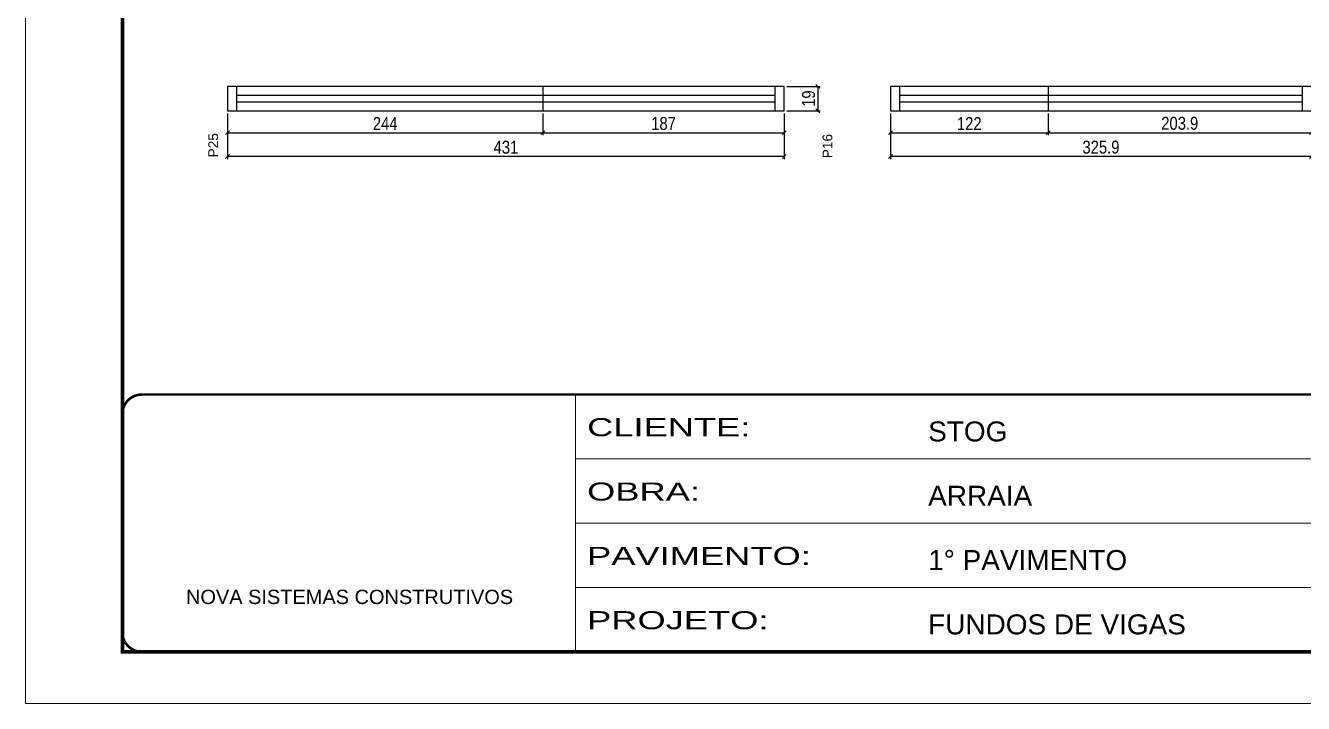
# Model space of a CAD drawing. Extents: x -3394 to 16474, y 3662 to 14397.
# Drawn here: x 9027 to 10016, y 9901 to 10426 of the extents above; entities that cross this region are included whole.
import ezdxf

# ---------------------------------------------------------------- set-up
doc = ezdxf.new("R2010")
doc.units = 0
doc.linetypes.add('CONTINUO', pattern=[0])
doc.linetypes.add('DASHED', pattern=[0.75, 0.5, -0.25])
doc.layers.get('0').update_dxf_attribs({"linetype": 'CONTINUOUS'})
doc.layers.get('Defpoints').update_dxf_attribs({"linetype": 'CONTINUOUS'})
for name, color, linetype in [('COTA', 241, 'CONTINUOUS'), ('NOMENCLATURA', 7, 'CONTINUOUS'), ('Painéis', 200, 'CONTINUOUS'), ('SARR_2.2x7', 40, 'CONTINUOUS')]:
    doc.layers.add(name, color=color, linetype=linetype)
doc.layers.add('Folhas', color=255, linetype='CONTINUOUS', lineweight=9)
doc.layers.add('SARRAFO DE PRESSAO', color=251, linetype='DASHED', lineweight=9)
doc.styles.add('ARIAL', font='arial.ttf')
doc.styles.add('COTA TECNICA', font='techl___.ttf', dxfattribs={"height": 10})
doc.styles.add('Tecnologia', font='')
doc.styles.get('Tecnologia').set_extended_font_data('Forgotten Futurist')
doc.dimstyles.new('PAINEL', dxfattribs={"dimtxt": 10, "dimasz": 3, "dimexe": 3, "dimexo": 3, "dimgap": 3, "dimtad": 1, "dimdec": 1, "dimzin": 12, "dimdsep": 46, "dimtxsty": 'COTA TECNICA', "dimblk1": 'OBLIQUE', "dimblk2": 'OBLIQUE', "dimsah": 1, "dimcen": 0.9, "dimclrd": 4, "dimclre": 4, "dimclrt": 240, "dimadec": 1, "dimazin": 3, "dimtfac": 1, "dimtdec": 1, "dimtmove": 0, "dimatfit": 3, "dimfxl": 1, "dimtolj": 1, "dimtzin": 12, "dimarcsym": 0})

# ---------------------------------------------------------------- blocks, each defined once
blk = doc.blocks.new('9999999999')
at = {"color": 30, "linetype": 'CONTINUO'}
for p, q in [((98564.56, 34230.21), (98564.56, 34429.45)), ((98564.56, 34379.64), (99583.98, 34379.64)), ((98564.56, 34329.83), (99487.98, 34329.83)), ((98564.56, 34280.02), (99487.98, 34280.02))]:
    blk.add_line(p, q, dxfattribs=at)
at = {"color": 30, "linetype": 'CONTINUO', "const_width": 2}
blk.add_lwpolyline([(99583.98, 34230.21), (99583.98, 34414.45, 0.414214), (99568.98, 34429.45), (98228.98, 34429.45, 0.414214), (98213.98, 34414.45), (98213.98, 34245.21, 0.414214), (98228.98, 34230.21), (99583.98, 34230.21)], format="xyb", dxfattribs=at)
at = {"layer": 'Folhas'}
blk.add_lwpolyline([(98138.98, 34190.21), (99623.98, 34190.21), (99623.98, 35240.21), (98138.98, 35240.21)], close=True, dxfattribs=at)
at = {"layer": 'Folhas', "color": 30, "const_width": 3}
blk.add_lwpolyline([(98213.98, 34230.21), (99583.98, 34230.21), (99583.98, 35200.21), (98213.98, 35200.21)], close=True, dxfattribs=at)
at = {"color": 7, "linetype": 'Continuous', "ltscale": 5, "style": 'ARIAL'}
for s, height, p in [('STOG', 15.483, (98837.68, 34393.13)), ('ARRAIA', 15.483, (98837.68, 34343.32)), ('1° PAVIMENTO', 15.4829, (98837.68, 34293.51)), ('NOVA SISTEMAS CONSTRUTIVOS', 11.0592, (98263.19, 34267.21)), ('FUNDOS DE VIGAS', 15.4829, (98837.68, 34243.7))]:
    blk.add_text(s, height=height, dxfattribs=at).set_placement(p)
at = {"layer": 'Folhas', "color": 7, "style": 'Tecnologia', "width": 1.5}
for s, p in [('CLIENTE:', (98573.65, 34397.17)), ('OBRA:', (98573.65, 34347.31)), ('PAVIMENTO:', (98573.65, 34297.5)), ('PROJETO:', (98573.65, 34247.69))]:
    blk.add_text(s, height=14, dxfattribs=at).set_placement(p)
blk = doc.blocks.new('_Oblique')
at = {"color": 0, "linetype": 'ByBlock', "lineweight": -2}
blk.add_line((-0.5, -0.5), (0.5, 0.5), dxfattribs=at)
blk = doc.blocks.new('*D462')
at = {"layer": 'COTA', "color": 4, "linetype": 'Continuous', "lineweight": -2, "transparency": 16777216}
for p, q in [((9616.56, 10378.73), (9642.42, 10378.73)), ((9640.42, 10378.73), (9640.42, 10359.73)), ((9616.56, 10359.73), (9642.42, 10359.73))]:
    blk.add_line(p, q, dxfattribs=at)
at = {"layer": 'Defpoints', "color": 0, "linetype": 'Continuous', "transparency": 16777216}
for p in [(9614.56, 10378.73), (9614.56, 10359.73), (9640.42, 10359.73)]:
    blk.add_point(p, dxfattribs=at)
at = {"layer": 'COTA', "color": 4, "linetype": 'Continuous', "lineweight": -2, "transparency": 16777216, "xscale": 3, "yscale": 3, "zscale": 3}
for p, rotation in [((9640.42, 10378.73), 90), ((9640.42, 10359.73), 270)]:
    blk.add_blockref('_Oblique', p, dxfattribs=dict(at, rotation=rotation))
at = {"layer": 'COTA', "color": 240, "linetype": 'Continuous', "transparency": 16777216, "insert": (9633.34, 10369.23), "char_height": 10, "attachment_point": 5, "rotation": 90, "style": 'COTA TECNICA'}
blk.add_mtext('\\A1;19', dxfattribs=at)
blk = doc.blocks.new('*D463')
at = {"layer": 'COTA', "color": 4, "linetype": 'Continuous', "lineweight": -2, "transparency": 16777216}
for p, q in [((9183.59, 10357.73), (9183.59, 10322.35)), ((9614.56, 10357.73), (9614.56, 10322.35)), ((9614.56, 10324.35), (9183.59, 10324.35))]:
    blk.add_line(p, q, dxfattribs=at)
at = {"layer": 'Defpoints', "color": 0, "linetype": 'Continuous', "transparency": 16777216}
for p in [(9183.59, 10359.73), (9614.56, 10359.73), (9183.59, 10324.35)]:
    blk.add_point(p, dxfattribs=at)
at = {"layer": 'COTA', "color": 4, "linetype": 'Continuous', "lineweight": -2, "transparency": 16777216, "xscale": 3, "yscale": 3, "zscale": 3, "rotation": 180}
blk.add_blockref('_Oblique', (9183.59, 10324.35), dxfattribs=at)
at = {"layer": 'COTA', "color": 4, "linetype": 'Continuous', "lineweight": -2, "transparency": 16777216, "xscale": 3, "yscale": 3, "zscale": 3}
blk.add_blockref('_Oblique', (9614.56, 10324.35), dxfattribs=at)
at = {"layer": 'COTA', "color": 240, "linetype": 'Continuous', "transparency": 16777216, "insert": (9399.07, 10331.57), "char_height": 10, "attachment_point": 5, "style": 'COTA TECNICA'}
blk.add_mtext('\\A1;431', dxfattribs=at)
blk = doc.blocks.new('*D464')
at = {"layer": 'COTA', "color": 4, "linetype": 'Continuous', "lineweight": -2, "transparency": 16777216}
for p, q in [((9183.59, 10357.73), (9183.59, 10340.83)), ((9427.59, 10357.73), (9427.59, 10340.83)), ((9183.59, 10342.83), (9427.59, 10342.83))]:
    blk.add_line(p, q, dxfattribs=at)
at = {"layer": 'Defpoints', "color": 0, "linetype": 'Continuous', "transparency": 16777216}
for p in [(9183.59, 10359.73), (9427.59, 10359.73), (9427.59, 10342.83)]:
    blk.add_point(p, dxfattribs=at)
at = {"layer": 'COTA', "color": 4, "linetype": 'Continuous', "lineweight": -2, "transparency": 16777216, "xscale": 3, "yscale": 3, "zscale": 3, "rotation": 180}
blk.add_blockref('_Oblique', (9183.59, 10342.83), dxfattribs=at)
at = {"layer": 'COTA', "color": 4, "linetype": 'Continuous', "lineweight": -2, "transparency": 16777216, "xscale": 3, "yscale": 3, "zscale": 3}
blk.add_blockref('_Oblique', (9427.59, 10342.83), dxfattribs=at)
at = {"layer": 'COTA', "color": 240, "linetype": 'Continuous', "transparency": 16777216, "insert": (9305.59, 10349.9), "char_height": 10, "attachment_point": 5, "style": 'COTA TECNICA'}
blk.add_mtext('\\A1;244', dxfattribs=at)
blk = doc.blocks.new('*D465')
at = {"layer": 'COTA', "color": 4, "linetype": 'Continuous', "lineweight": -2, "transparency": 16777216}
for p, q in [((9427.59, 10357.73), (9427.59, 10340.83)), ((9614.56, 10357.73), (9614.56, 10340.83)), ((9427.59, 10342.83), (9614.56, 10342.83))]:
    blk.add_line(p, q, dxfattribs=at)
at = {"layer": 'Defpoints', "color": 0, "linetype": 'Continuous', "transparency": 16777216}
for p in [(9427.59, 10359.73), (9614.56, 10359.73), (9614.56, 10342.83)]:
    blk.add_point(p, dxfattribs=at)
at = {"layer": 'COTA', "color": 4, "linetype": 'Continuous', "lineweight": -2, "transparency": 16777216, "xscale": 3, "yscale": 3, "zscale": 3, "rotation": 180}
blk.add_blockref('_Oblique', (9427.59, 10342.83), dxfattribs=at)
at = {"layer": 'COTA', "color": 4, "linetype": 'Continuous', "lineweight": -2, "transparency": 16777216, "xscale": 3, "yscale": 3, "zscale": 3}
blk.add_blockref('_Oblique', (9614.56, 10342.83), dxfattribs=at)
at = {"layer": 'COTA', "color": 240, "linetype": 'Continuous', "transparency": 16777216, "insert": (9521.07, 10349.92), "char_height": 10, "attachment_point": 5, "style": 'COTA TECNICA'}
blk.add_mtext('\\A1;187', dxfattribs=at)
blk = doc.blocks.new('*D467')
at = {"layer": 'COTA', "color": 4, "linetype": 'Continuous', "lineweight": -2, "transparency": 16777216}
for p, q in [((9696.73, 10357.73), (9696.73, 10322.35)), ((10022.59, 10357.73), (10022.59, 10322.35)), ((10022.59, 10324.35), (9696.73, 10324.35))]:
    blk.add_line(p, q, dxfattribs=at)
at = {"layer": 'Defpoints', "color": 0, "linetype": 'Continuous', "transparency": 16777216}
for p in [(9696.73, 10359.73), (10022.59, 10359.73), (9696.73, 10324.35)]:
    blk.add_point(p, dxfattribs=at)
at = {"layer": 'COTA', "color": 4, "linetype": 'Continuous', "lineweight": -2, "transparency": 16777216, "xscale": 3, "yscale": 3, "zscale": 3, "rotation": 180}
blk.add_blockref('_Oblique', (9696.73, 10324.35), dxfattribs=at)
at = {"layer": 'COTA', "color": 4, "linetype": 'Continuous', "lineweight": -2, "transparency": 16777216, "xscale": 3, "yscale": 3, "zscale": 3}
blk.add_blockref('_Oblique', (10022.59, 10324.35), dxfattribs=at)
at = {"layer": 'COTA', "color": 240, "linetype": 'Continuous', "transparency": 16777216, "insert": (9859.66, 10331.6), "char_height": 10, "attachment_point": 5, "style": 'COTA TECNICA'}
blk.add_mtext('\\A1;325.9', dxfattribs=at)
blk = doc.blocks.new('*D468')
at = {"layer": 'COTA', "color": 4, "linetype": 'Continuous', "lineweight": -2, "transparency": 16777216}
for p, q in [((9696.73, 10357.73), (9696.73, 10340.83)), ((9818.73, 10357.73), (9818.73, 10340.83)), ((9696.73, 10342.83), (9818.73, 10342.83))]:
    blk.add_line(p, q, dxfattribs=at)
at = {"layer": 'Defpoints', "color": 0, "linetype": 'Continuous', "transparency": 16777216}
for p in [(9696.73, 10359.73), (9818.73, 10359.73), (9818.73, 10342.83)]:
    blk.add_point(p, dxfattribs=at)
at = {"layer": 'COTA', "color": 4, "linetype": 'Continuous', "lineweight": -2, "transparency": 16777216, "xscale": 3, "yscale": 3, "zscale": 3, "rotation": 180}
blk.add_blockref('_Oblique', (9696.73, 10342.83), dxfattribs=at)
at = {"layer": 'COTA', "color": 4, "linetype": 'Continuous', "lineweight": -2, "transparency": 16777216, "xscale": 3, "yscale": 3, "zscale": 3}
blk.add_blockref('_Oblique', (9818.73, 10342.83), dxfattribs=at)
at = {"layer": 'COTA', "color": 240, "linetype": 'Continuous', "transparency": 16777216, "insert": (9757.73, 10349.88), "char_height": 10, "attachment_point": 5, "style": 'COTA TECNICA'}
blk.add_mtext('\\A1;122', dxfattribs=at)
blk = doc.blocks.new('*D469')
at = {"layer": 'COTA', "color": 4, "linetype": 'Continuous', "lineweight": -2, "transparency": 16777216}
for p, q in [((9818.73, 10357.73), (9818.73, 10340.83)), ((10022.59, 10357.73), (10022.59, 10340.83)), ((9818.73, 10342.83), (10022.59, 10342.83))]:
    blk.add_line(p, q, dxfattribs=at)
at = {"layer": 'Defpoints', "color": 0, "linetype": 'Continuous', "transparency": 16777216}
for p in [(9818.73, 10359.73), (10022.59, 10359.73), (10022.59, 10342.83)]:
    blk.add_point(p, dxfattribs=at)
at = {"layer": 'COTA', "color": 4, "linetype": 'Continuous', "lineweight": -2, "transparency": 16777216, "xscale": 3, "yscale": 3, "zscale": 3, "rotation": 180}
blk.add_blockref('_Oblique', (9818.73, 10342.83), dxfattribs=at)
at = {"layer": 'COTA', "color": 4, "linetype": 'Continuous', "lineweight": -2, "transparency": 16777216, "xscale": 3, "yscale": 3, "zscale": 3}
blk.add_blockref('_Oblique', (10022.59, 10342.83), dxfattribs=at)
at = {"layer": 'COTA', "color": 240, "linetype": 'Continuous', "transparency": 16777216, "insert": (9920.66, 10350.07), "char_height": 10, "attachment_point": 5, "style": 'COTA TECNICA'}
blk.add_mtext('\\A1;203.9', dxfattribs=at)

msp = doc.modelspace()

# ---------------------------------------------------------------- linework, layer by layer
at = {"layer": 'Painéis', "linetype": 'Continuous'}
for p, q in [((9614.56, 10378.73), (9183.59, 10378.73)), ((9183.59, 10378.73), (9183.59, 10359.73)), ((9427.59, 10378.73), (9427.59, 10359.73)), ((9614.56, 10359.73), (9614.56, 10378.73)), ((10022.59, 10378.73), (9696.73, 10378.73)), ((9696.73, 10378.73), (9696.73, 10359.73)), ((9818.73, 10378.73), (9818.73, 10359.73)), ((9183.59, 10359.73), (9614.56, 10359.73)), ((9696.73, 10359.73), (10022.59, 10359.73))]:
    msp.add_line(p, q, dxfattribs=at)
at = {"layer": 'SARR_2.2x7', "ltscale": 25}
for p, q in [((9190.59, 10378.73), (9190.59, 10359.73)), ((9607.56, 10359.73), (9607.56, 10378.73)), ((9703.73, 10378.73), (9703.73, 10359.73)), ((10015.59, 10359.73), (10015.59, 10378.73)), ((9427.59, 10371.73), (9190.59, 10371.73)), ((9607.56, 10371.73), (9427.59, 10371.73)), ((9818.73, 10371.73), (9703.73, 10371.73)), ((10015.59, 10371.73), (9818.73, 10371.73)), ((9190.59, 10366.73), (9427.59, 10366.73)), ((9427.59, 10366.73), (9607.56, 10366.73)), ((9703.73, 10366.73), (9818.73, 10366.73)), ((9818.73, 10366.73), (10015.59, 10366.73))]:
    msp.add_line(p, q, dxfattribs=at)

# ---------------------------------------------------------------- block references
at = {"layer": 'SARRAFO DE PRESSAO', "color": 6, "linetype": 'ByBlock'}
msp.add_blockref('9999999999', (-89111.77, -24289.38), dxfattribs=at)

# ---------------------------------------------------------------- texts
at = {"layer": 'NOMENCLATURA', "linetype": 'Continuous', "style": 'ARIAL'}
for s, p in [('P25', (9176.24, 10323.7)), ('P16', (9651.72, 10323.06))]:
    msp.add_text(s, height=7.567, rotation=90, dxfattribs=at).set_placement(p)

# ---------------------------------------------------------------- dimensions: what is measured, and where the dimension line sits
at = {"layer": 'COTA', "linetype": 'Continuous'}
dim = msp.add_linear_dim(base=(9640.42, 10359.73), p1=(9614.56, 10378.73), p2=(9614.56, 10359.73), angle=90, dimstyle='PAINEL', override={"dimexe": 2, "dimexo": 2, "dimgap": 2, "dimadec": 8, "dimtix": 1, "dimatfit": 2, "dimldrblk": 'Oblique'}, dxfattribs=at)
dim.commit()
dim.dimension.update_dxf_attribs({"geometry": '*D462', "text_midpoint": (9633.34, 10369.23)})
for base, p1, p2, override, picture, middle in [((9183.59, 10324.35), (9614.56, 10359.73), (9183.59, 10359.73), {"dimexe": 2, "dimexo": 2, "dimgap": 2, "dimadec": 8, "dimtix": 1, "dimatfit": 2, "dimldrblk": 'Oblique'}, '*D463', (9399.07, 10331.57)), ((9427.59, 10342.83), (9183.59, 10359.73), (9427.59, 10359.73), {"dimexe": 2, "dimexo": 2, "dimgap": 2, "dimadec": 8, "dimtix": 1, "dimatfit": 2, "dimldrblk": 'Oblique'}, '*D464', (9305.59, 10349.9)), ((9614.56, 10342.83), (9427.59, 10359.73), (9614.56, 10359.73), {"dimexe": 2, "dimexo": 2, "dimgap": 2, "dimadec": 8, "dimtix": 1, "dimtmove": 1, "dimatfit": 2, "dimldrblk": 'Oblique'}, '*D465', (9521.07, 10349.92)), ((9696.73, 10324.35), (10022.59, 10359.73), (9696.73, 10359.73), {"dimexe": 2, "dimexo": 2, "dimgap": 2, "dimadec": 8, "dimtix": 1, "dimatfit": 2, "dimldrblk": 'Oblique'}, '*D467', (9859.66, 10331.6)), ((9818.73, 10342.83), (9696.73, 10359.73), (9818.73, 10359.73), {"dimexe": 2, "dimexo": 2, "dimgap": 2, "dimadec": 8, "dimtix": 1, "dimatfit": 2, "dimldrblk": 'Oblique'}, '*D468', (9757.73, 10349.88)), ((10022.59, 10342.83), (9818.73, 10359.73), (10022.59, 10359.73), {"dimexe": 2, "dimexo": 2, "dimgap": 2, "dimadec": 8, "dimtix": 1, "dimtmove": 1, "dimatfit": 2, "dimldrblk": 'Oblique'}, '*D469', (9920.66, 10350.07))]:
    dim = msp.add_linear_dim(base=base, p1=p1, p2=p2, dimstyle='PAINEL', override=override, dxfattribs=at)
    dim.commit()
    dim.dimension.update_dxf_attribs({"geometry": picture, "text_midpoint": middle})

doc.saveas('drawing.dxf')
